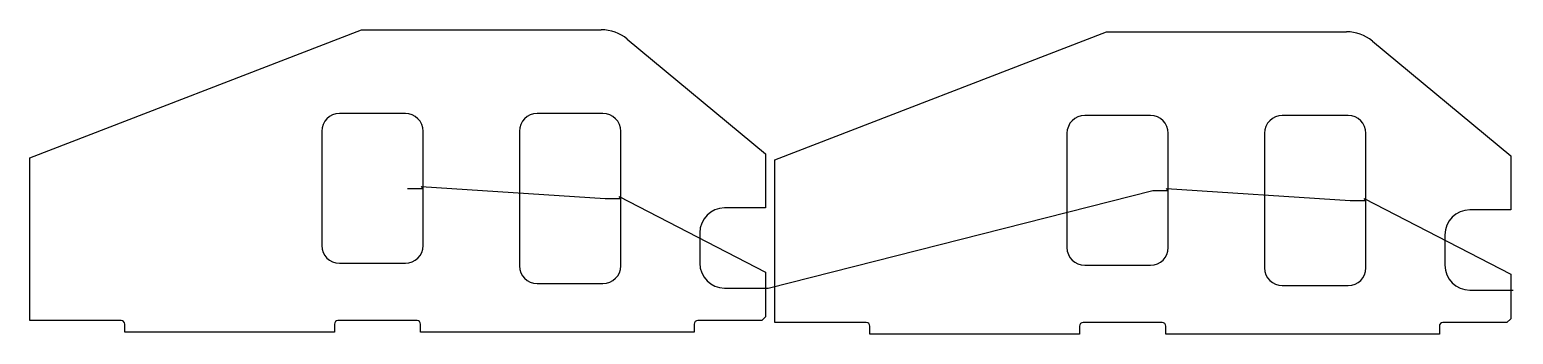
# Model space of a CAD drawing. Header units: metres. Extents: x 19 to 2947, y 19 to 619.
import ezdxf

# ---------------------------------------------------------------- set-up
doc = ezdxf.new("R2010")
doc.units = ezdxf.units.M

msp = doc.modelspace()

# ---------------------------------------------------------------- linework, layer by layer
at = {"layer": 'TOOL_0'}
for p, q in [((19.072, 366.462), (673.719, 618.969)), ((673.719, 618.969), (1147.288, 618.969)), ((1489.725, 362.502), (2144.372, 615.009)), ((2144.372, 615.009), (2617.941, 615.009)), ((1198.293, 600.601), (1471.571, 374.44)), ((2668.946, 596.641), (2942.224, 370.48)), ((760.571, 453.969), (630.571, 453.969)), ((1150.572, 453.969), (1020.572, 453.969)), ((2231.225, 450.009), (2101.225, 450.009)), ((2621.225, 450.009), (2491.225, 450.009)), ((595.571, 418.969), (595.571, 193.969)), ((795.571, 306.469), (795.571, 418.969)), ((985.572, 418.969), (985.572, 153.969)), ((1185.572, 286.469), (1185.572, 418.969)), ((2066.225, 415.009), (2066.225, 190.009)), ((2266.225, 302.509), (2266.225, 415.009)), ((2456.225, 415.009), (2456.225, 150.009)), ((2656.225, 282.509), (2656.225, 415.009)), ((19.072, 45.969), (19.072, 366.462)), ((1471.571, 374.44), (1471.571, 267.97)), ((1489.725, 42.009), (1489.725, 362.502)), ((2942.224, 370.48), (2942.224, 264.01)), ((764.892, 306.469), (795.571, 306.469)), ((795.571, 306.469), (791.739, 310.158)), ((791.739, 310.158), (1154.708, 286.469)), ((795.571, 193.969), (795.571, 306.469)), ((1476.547, 109.97), (2235.547, 302.509)), ((2235.547, 302.509), (2266.225, 302.509)), ((2266.225, 302.509), (2262.393, 306.198)), ((2262.393, 306.198), (2625.362, 282.509)), ((2266.225, 190.009), (2266.225, 302.509)), ((1154.708, 286.469), (1185.572, 286.469)), ((1185.572, 286.469), (1182.427, 290.542)), ((1182.427, 290.542), (1471.572, 141.584)), ((1185.572, 153.969), (1185.572, 286.469)), ((1471.571, 267.97), (1390.571, 267.97)), ((2625.362, 282.509), (2656.225, 282.509)), ((2656.225, 282.509), (2653.08, 286.582)), ((2653.08, 286.582), (2942.225, 137.624)), ((2656.225, 150.009), (2656.225, 282.509)), ((2942.224, 264.01), (2861.224, 264.01)), ((1341.571, 218.97), (1341.571, 158.97)), ((2812.224, 215.01), (2812.224, 155.01)), ((630.571, 158.969), (760.571, 158.969)), ((2101.225, 155.009), (2231.225, 155.009)), ((1020.572, 118.969), (1150.572, 118.969)), ((1471.572, 141.584), (1471.572, 109.969)), ((2942.225, 137.624), (2942.225, 106.009)), ((1390.571, 109.97), (1471.571, 109.97)), ((1471.571, 109.97), (1476.547, 109.97)), ((1471.572, 109.969), (1471.572, 53.555)), ((2491.225, 115.009), (2621.225, 115.009)), ((2861.224, 106.01), (2942.224, 106.01)), ((2942.224, 106.01), (2947.2, 106.01)), ((2942.225, 106.009), (2942.225, 49.595)), ((199.572, 45.969), (19.072, 45.969)), ((206.572, 22.969), (206.572, 38.969)), ((620.572, 38.969), (620.572, 22.969)), ((783.572, 45.969), (627.572, 45.969)), ((790.572, 22.969), (790.572, 38.969)), ((1330.572, 38.969), (1330.572, 22.969)), ((1463.986, 45.969), (1337.572, 45.969)), ((1471.572, 53.555), (1463.986, 45.969)), ((1670.225, 42.009), (1489.725, 42.009)), ((1677.225, 19.009), (1677.225, 35.009)), ((2091.225, 35.009), (2091.225, 19.009)), ((2254.225, 42.009), (2098.225, 42.009)), ((2261.225, 19.009), (2261.225, 35.009)), ((2801.225, 35.009), (2801.225, 19.009)), ((2934.639, 42.009), (2808.225, 42.009)), ((2942.225, 49.595), (2934.639, 42.009)), ((620.572, 22.969), (206.572, 22.969)), ((1330.572, 22.969), (790.572, 22.969)), ((2091.225, 19.009), (1677.225, 19.009)), ((2801.225, 19.009), (2261.225, 19.009))]:
    msp.add_line(p, q, dxfattribs=at)
for centre, radius, start, end in [((1147.259, 538.89), 80.079, 50.409801, 89.979251), ((2617.912, 534.93), 80.079, 50.409801, 89.979251), ((630.571, 418.969), 35, 90, 180), ((760.571, 418.969), 35, 0, 90), ((1020.572, 418.969), 35, 90, 180), ((1150.572, 418.969), 35, 0, 90), ((2101.225, 415.009), 35, 90, 180), ((2231.225, 415.009), 35, 0, 90), ((2491.225, 415.009), 35, 90, 180), ((2621.225, 415.009), 35, 0, 90), ((1390.571, 218.97), 49, 90, 180), ((2861.224, 215.01), 49, 90, 180), ((630.571, 193.969), 35, 180, 270), ((760.571, 193.969), 35, 270, 0), ((2101.225, 190.009), 35, 180, 270), ((2231.225, 190.009), 35, 270, 0), ((1020.572, 153.969), 35, 180, 270), ((1150.572, 153.969), 35, 270, 0), ((1390.571, 158.97), 49, 180, 270), ((2491.225, 150.009), 35, 180, 270), ((2621.225, 150.009), 35, 270, 0), ((2861.224, 155.01), 49, 180, 270), ((199.572, 38.969), 7, 0, 90), ((627.572, 38.969), 7, 90, 180), ((783.572, 38.969), 7, 0, 90), ((1337.572, 38.969), 7, 90, 180), ((1670.225, 35.009), 7, 0, 90), ((2098.225, 35.009), 7, 90, 180), ((2254.225, 35.009), 7, 0, 90), ((2808.225, 35.009), 7, 90, 180)]:
    msp.add_arc(centre, radius, start, end, dxfattribs=at)

doc.saveas('drawing.dxf')
